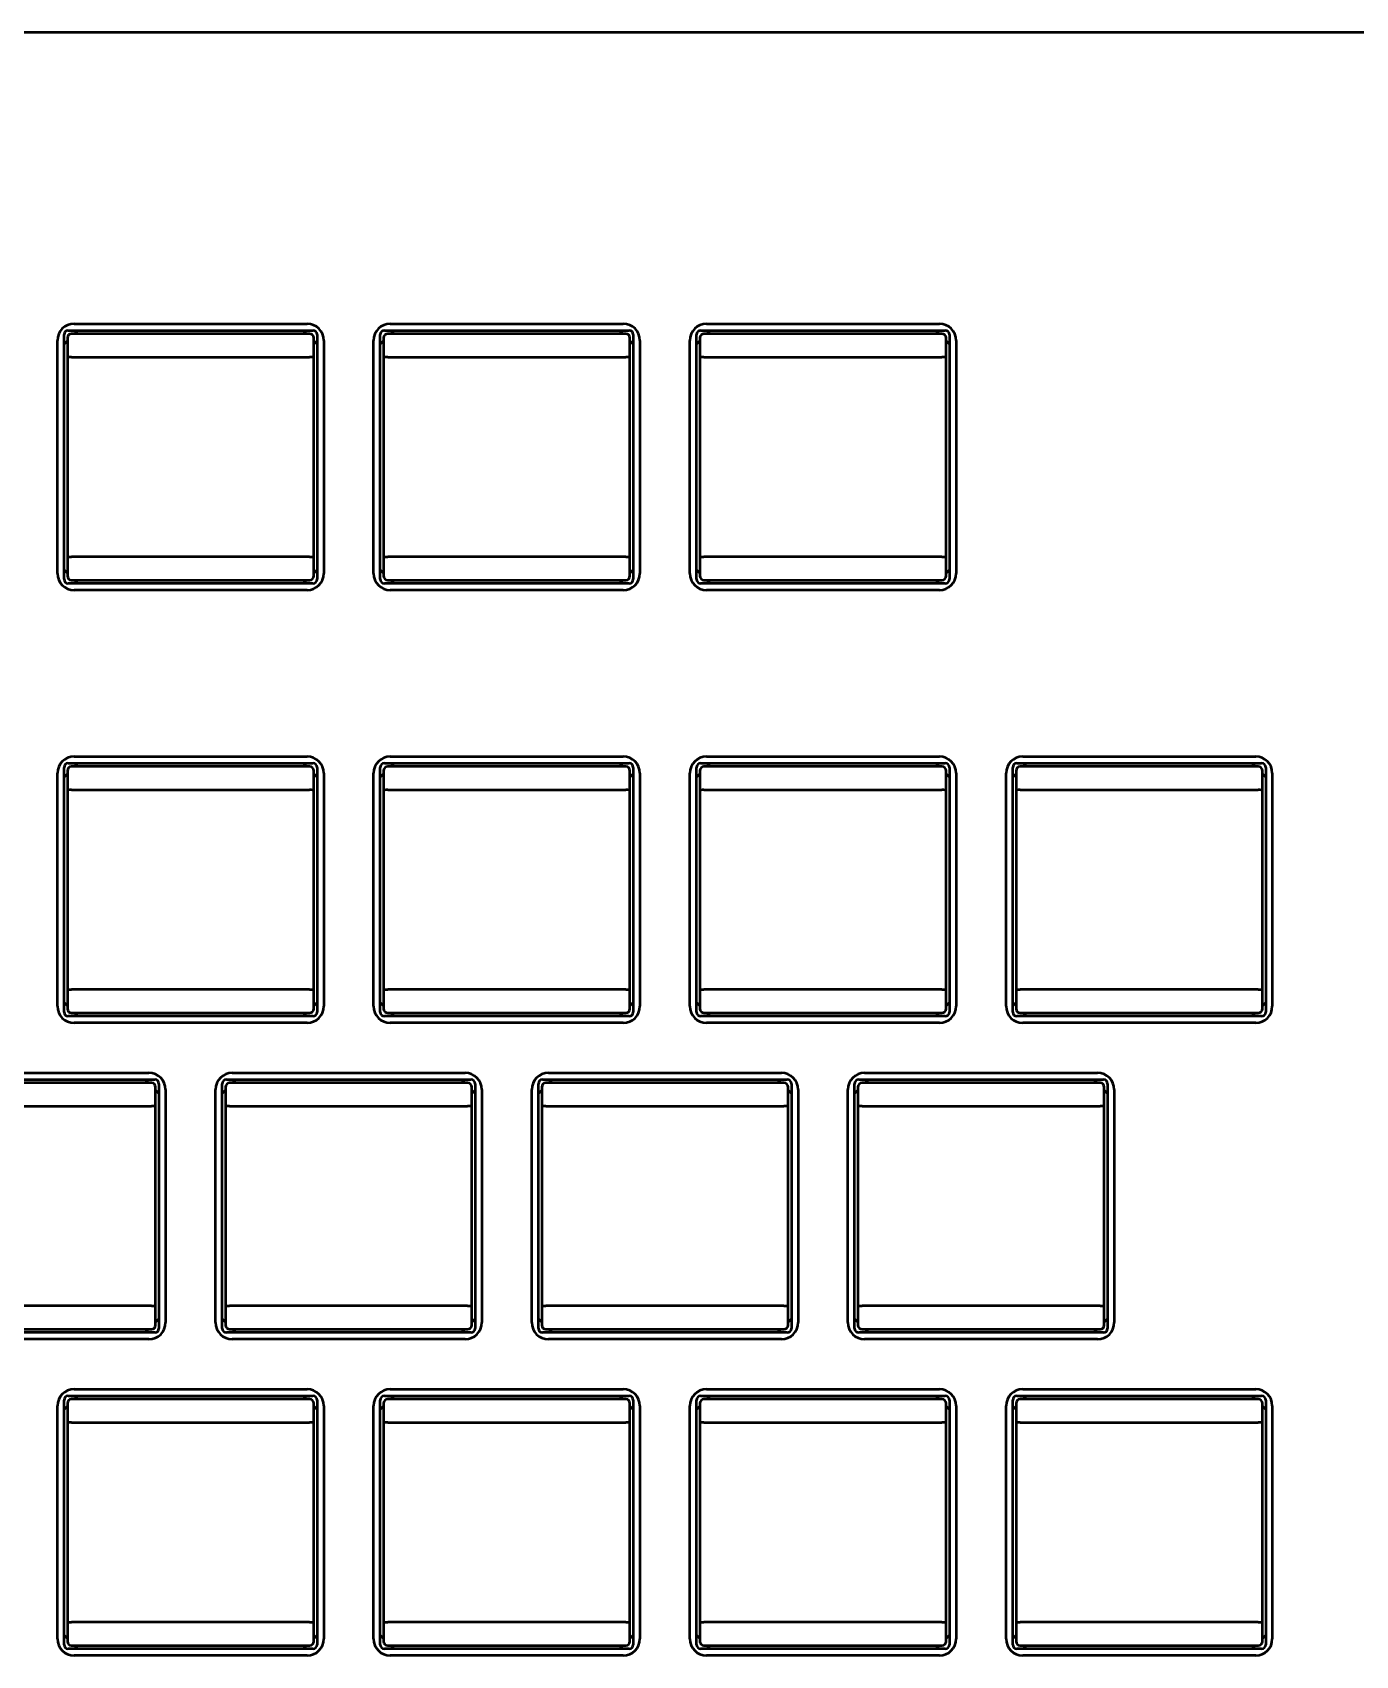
# Model space of a CAD drawing. Header units: millimetres. Extents: x 3103 to 5051, y 917 to 1856.
# Drawn here: x 3467.2 to 3546.7, y 1408.8 to 1506.3 of the extents above; entities that cross this region are included whole.
import ezdxf

# ---------------------------------------------------------------- set-up
doc = ezdxf.new("R2010")
doc.units = ezdxf.units.MM
doc.header["$LTSCALE"] = 1.8
doc.layers.add('외형선(ISO)', color=7, linetype='Continuous', lineweight=50)

msp = doc.modelspace()

# ---------------------------------------------------------------- linework, layer by layer
at = {"layer": '외형선(ISO)'}
for p, q in [((3624.154, 1506.328), (3336.154, 1506.328)), ((3469.654, 1488.828), (3483.654, 1488.828)), ((3488.654, 1488.828), (3502.654, 1488.828)), ((3507.654, 1488.828), (3521.654, 1488.828)), ((3469.054, 1473.478), (3469.054, 1488.178)), ((3469.254, 1487.978), (3469.254, 1486.805)), ((3469.304, 1488.428), (3484.004, 1488.428)), ((3483.804, 1488.228), (3469.504, 1488.228)), ((3469.683, 1488.228), (3469.883, 1488.428)), ((3483.426, 1488.428), (3483.626, 1488.228)), ((3484.054, 1486.805), (3484.054, 1487.978)), ((3484.254, 1488.178), (3484.254, 1473.478)), ((3488.054, 1473.478), (3488.054, 1488.178)), ((3488.254, 1487.978), (3488.254, 1486.805)), ((3488.304, 1488.428), (3503.004, 1488.428)), ((3502.804, 1488.228), (3488.504, 1488.228)), ((3488.683, 1488.228), (3488.883, 1488.428)), ((3502.426, 1488.428), (3502.626, 1488.228)), ((3503.054, 1486.805), (3503.054, 1487.978)), ((3503.254, 1488.178), (3503.254, 1473.478)), ((3507.054, 1473.478), (3507.054, 1488.178)), ((3507.254, 1487.978), (3507.254, 1486.805)), ((3507.304, 1488.428), (3522.004, 1488.428)), ((3521.804, 1488.228), (3507.504, 1488.228)), ((3507.683, 1488.228), (3507.883, 1488.428)), ((3521.426, 1488.428), (3521.626, 1488.228)), ((3522.054, 1486.805), (3522.054, 1487.978)), ((3522.254, 1488.178), (3522.254, 1473.478)), ((3468.654, 1473.828), (3468.654, 1487.828)), ((3469.054, 1487.599), (3469.254, 1487.799)), ((3484.054, 1487.799), (3484.254, 1487.599)), ((3484.654, 1487.828), (3484.654, 1473.828)), ((3487.654, 1473.828), (3487.654, 1487.828)), ((3488.054, 1487.599), (3488.254, 1487.799)), ((3503.054, 1487.799), (3503.254, 1487.599)), ((3503.654, 1487.828), (3503.654, 1473.828)), ((3506.654, 1473.828), (3506.654, 1487.828)), ((3507.054, 1487.599), (3507.254, 1487.799)), ((3522.054, 1487.799), (3522.254, 1487.599)), ((3522.654, 1487.828), (3522.654, 1473.828)), ((3469.254, 1486.805), (3469.254, 1474.851)), ((3469.504, 1486.828), (3483.804, 1486.828)), ((3484.054, 1474.851), (3484.054, 1486.805)), ((3488.254, 1486.805), (3488.254, 1474.851)), ((3488.504, 1486.828), (3502.804, 1486.828)), ((3503.054, 1474.851), (3503.054, 1486.805)), ((3507.254, 1486.805), (3507.254, 1474.851)), ((3507.504, 1486.828), (3521.804, 1486.828)), ((3522.054, 1474.851), (3522.054, 1486.805)), ((3469.254, 1474.851), (3469.254, 1473.678)), ((3483.804, 1474.828), (3469.504, 1474.828)), ((3484.054, 1473.678), (3484.054, 1474.851)), ((3488.254, 1474.851), (3488.254, 1473.678)), ((3502.804, 1474.828), (3488.504, 1474.828)), ((3503.054, 1473.678), (3503.054, 1474.851)), ((3507.254, 1474.851), (3507.254, 1473.678)), ((3521.804, 1474.828), (3507.504, 1474.828)), ((3522.054, 1473.678), (3522.054, 1474.851)), ((3469.254, 1473.856), (3469.054, 1474.056)), ((3484.004, 1473.228), (3469.304, 1473.228)), ((3469.504, 1473.428), (3483.804, 1473.428)), ((3469.883, 1473.228), (3469.683, 1473.428)), ((3483.626, 1473.428), (3483.426, 1473.228)), ((3484.254, 1474.056), (3484.054, 1473.856)), ((3488.254, 1473.856), (3488.054, 1474.056)), ((3503.004, 1473.228), (3488.304, 1473.228)), ((3488.504, 1473.428), (3502.804, 1473.428)), ((3488.883, 1473.228), (3488.683, 1473.428)), ((3502.626, 1473.428), (3502.426, 1473.228)), ((3503.254, 1474.056), (3503.054, 1473.856)), ((3507.254, 1473.856), (3507.054, 1474.056)), ((3522.004, 1473.228), (3507.304, 1473.228)), ((3507.504, 1473.428), (3521.804, 1473.428)), ((3507.883, 1473.228), (3507.683, 1473.428)), ((3521.626, 1473.428), (3521.426, 1473.228)), ((3522.254, 1474.056), (3522.054, 1473.856)), ((3483.654, 1472.828), (3469.654, 1472.828)), ((3502.654, 1472.828), (3488.654, 1472.828)), ((3521.654, 1472.828), (3507.654, 1472.828)), ((3469.654, 1462.828), (3483.654, 1462.828)), ((3488.654, 1462.828), (3502.654, 1462.828)), ((3507.654, 1462.828), (3521.654, 1462.828)), ((3526.654, 1462.828), (3540.654, 1462.828)), ((3468.654, 1447.828), (3468.654, 1461.828)), ((3469.054, 1447.478), (3469.054, 1462.178)), ((3469.054, 1461.599), (3469.254, 1461.799)), ((3469.254, 1461.978), (3469.254, 1460.805)), ((3469.304, 1462.428), (3484.004, 1462.428)), ((3483.804, 1462.228), (3469.504, 1462.228)), ((3469.683, 1462.228), (3469.883, 1462.428)), ((3483.426, 1462.428), (3483.626, 1462.228)), ((3484.054, 1460.805), (3484.054, 1461.978)), ((3484.054, 1461.799), (3484.254, 1461.599)), ((3484.254, 1462.178), (3484.254, 1447.478)), ((3484.654, 1461.828), (3484.654, 1447.828)), ((3487.654, 1447.828), (3487.654, 1461.828)), ((3488.054, 1447.478), (3488.054, 1462.178)), ((3488.054, 1461.599), (3488.254, 1461.799)), ((3488.254, 1461.978), (3488.254, 1460.805)), ((3488.304, 1462.428), (3503.004, 1462.428)), ((3502.804, 1462.228), (3488.504, 1462.228)), ((3488.683, 1462.228), (3488.883, 1462.428)), ((3502.426, 1462.428), (3502.626, 1462.228)), ((3503.054, 1460.805), (3503.054, 1461.978)), ((3503.054, 1461.799), (3503.254, 1461.599)), ((3503.254, 1462.178), (3503.254, 1447.478)), ((3503.654, 1461.828), (3503.654, 1447.828)), ((3506.654, 1447.828), (3506.654, 1461.828)), ((3507.054, 1447.478), (3507.054, 1462.178)), ((3507.054, 1461.599), (3507.254, 1461.799)), ((3507.254, 1461.978), (3507.254, 1460.805)), ((3507.304, 1462.428), (3522.004, 1462.428)), ((3521.804, 1462.228), (3507.504, 1462.228)), ((3507.683, 1462.228), (3507.883, 1462.428)), ((3521.426, 1462.428), (3521.626, 1462.228)), ((3522.054, 1460.805), (3522.054, 1461.978)), ((3522.054, 1461.799), (3522.254, 1461.599)), ((3522.254, 1462.178), (3522.254, 1447.478)), ((3522.654, 1461.828), (3522.654, 1447.828)), ((3525.654, 1447.828), (3525.654, 1461.828)), ((3526.054, 1447.478), (3526.054, 1462.178)), ((3526.054, 1461.599), (3526.254, 1461.799)), ((3526.254, 1461.978), (3526.254, 1460.805)), ((3526.304, 1462.428), (3541.004, 1462.428)), ((3540.804, 1462.228), (3526.504, 1462.228)), ((3526.683, 1462.228), (3526.883, 1462.428)), ((3540.426, 1462.428), (3540.626, 1462.228)), ((3541.054, 1460.805), (3541.054, 1461.978)), ((3541.054, 1461.799), (3541.254, 1461.599)), ((3541.254, 1462.178), (3541.254, 1447.478)), ((3541.654, 1461.828), (3541.654, 1447.828)), ((3469.254, 1460.805), (3469.254, 1448.851)), ((3469.504, 1460.828), (3483.804, 1460.828)), ((3484.054, 1448.851), (3484.054, 1460.805)), ((3488.254, 1460.805), (3488.254, 1448.851)), ((3488.504, 1460.828), (3502.804, 1460.828)), ((3503.054, 1448.851), (3503.054, 1460.805)), ((3507.254, 1460.805), (3507.254, 1448.851)), ((3507.504, 1460.828), (3521.804, 1460.828)), ((3522.054, 1448.851), (3522.054, 1460.805)), ((3526.254, 1460.805), (3526.254, 1448.851)), ((3526.504, 1460.828), (3540.804, 1460.828)), ((3541.054, 1448.851), (3541.054, 1460.805)), ((3469.254, 1448.851), (3469.254, 1447.678)), ((3484.054, 1447.678), (3484.054, 1448.851)), ((3488.254, 1448.851), (3488.254, 1447.678)), ((3503.054, 1447.678), (3503.054, 1448.851)), ((3507.254, 1448.851), (3507.254, 1447.678)), ((3522.054, 1447.678), (3522.054, 1448.851)), ((3526.254, 1448.851), (3526.254, 1447.678)), ((3541.054, 1447.678), (3541.054, 1448.851)), ((3469.254, 1447.856), (3469.054, 1448.056)), ((3483.804, 1448.828), (3469.504, 1448.828)), ((3484.254, 1448.056), (3484.054, 1447.856)), ((3488.254, 1447.856), (3488.054, 1448.056)), ((3502.804, 1448.828), (3488.504, 1448.828)), ((3503.254, 1448.056), (3503.054, 1447.856)), ((3507.254, 1447.856), (3507.054, 1448.056)), ((3521.804, 1448.828), (3507.504, 1448.828)), ((3522.254, 1448.056), (3522.054, 1447.856)), ((3526.254, 1447.856), (3526.054, 1448.056)), ((3540.804, 1448.828), (3526.504, 1448.828)), ((3541.254, 1448.056), (3541.054, 1447.856)), ((3484.004, 1447.228), (3469.304, 1447.228)), ((3469.504, 1447.428), (3483.804, 1447.428)), ((3469.883, 1447.228), (3469.683, 1447.428)), ((3483.626, 1447.428), (3483.426, 1447.228)), ((3503.004, 1447.228), (3488.304, 1447.228)), ((3488.504, 1447.428), (3502.804, 1447.428)), ((3488.883, 1447.228), (3488.683, 1447.428)), ((3502.626, 1447.428), (3502.426, 1447.228)), ((3522.004, 1447.228), (3507.304, 1447.228)), ((3507.504, 1447.428), (3521.804, 1447.428)), ((3507.883, 1447.228), (3507.683, 1447.428)), ((3521.626, 1447.428), (3521.426, 1447.228)), ((3541.004, 1447.228), (3526.304, 1447.228)), ((3526.504, 1447.428), (3540.804, 1447.428)), ((3526.883, 1447.228), (3526.683, 1447.428)), ((3540.626, 1447.428), (3540.426, 1447.228)), ((3483.654, 1446.828), (3469.654, 1446.828)), ((3502.654, 1446.828), (3488.654, 1446.828)), ((3521.654, 1446.828), (3507.654, 1446.828)), ((3540.654, 1446.828), (3526.654, 1446.828)), ((3459.804, 1443.428), (3474.504, 1443.428)), ((3474.304, 1443.228), (3460.004, 1443.228)), ((3460.154, 1443.828), (3474.154, 1443.828)), ((3473.926, 1443.428), (3474.126, 1443.228)), ((3474.754, 1443.178), (3474.754, 1428.478)), ((3478.554, 1428.478), (3478.554, 1443.178)), ((3478.804, 1443.428), (3493.504, 1443.428)), ((3493.304, 1443.228), (3479.004, 1443.228)), ((3479.154, 1443.828), (3493.154, 1443.828)), ((3479.183, 1443.228), (3479.383, 1443.428)), ((3492.926, 1443.428), (3493.126, 1443.228)), ((3493.754, 1443.178), (3493.754, 1428.478)), ((3497.554, 1428.478), (3497.554, 1443.178)), ((3497.804, 1443.428), (3512.504, 1443.428)), ((3512.304, 1443.228), (3498.004, 1443.228)), ((3498.154, 1443.828), (3512.154, 1443.828)), ((3498.183, 1443.228), (3498.383, 1443.428)), ((3511.926, 1443.428), (3512.126, 1443.228)), ((3512.754, 1443.178), (3512.754, 1428.478)), ((3516.554, 1428.478), (3516.554, 1443.178)), ((3516.804, 1443.428), (3531.504, 1443.428)), ((3531.304, 1443.228), (3517.004, 1443.228)), ((3517.154, 1443.828), (3531.154, 1443.828)), ((3517.183, 1443.228), (3517.383, 1443.428)), ((3530.926, 1443.428), (3531.126, 1443.228)), ((3531.754, 1443.178), (3531.754, 1428.478)), ((3474.554, 1441.805), (3474.554, 1442.978)), ((3474.554, 1442.799), (3474.754, 1442.599)), ((3475.154, 1442.828), (3475.154, 1428.828)), ((3478.154, 1428.828), (3478.154, 1442.828)), ((3478.554, 1442.599), (3478.754, 1442.799)), ((3478.754, 1442.978), (3478.754, 1441.805)), ((3493.554, 1441.805), (3493.554, 1442.978)), ((3493.554, 1442.799), (3493.754, 1442.599)), ((3494.154, 1442.828), (3494.154, 1428.828)), ((3497.154, 1428.828), (3497.154, 1442.828)), ((3497.554, 1442.599), (3497.754, 1442.799)), ((3497.754, 1442.978), (3497.754, 1441.805)), ((3512.554, 1441.805), (3512.554, 1442.978)), ((3512.554, 1442.799), (3512.754, 1442.599)), ((3513.154, 1442.828), (3513.154, 1428.828)), ((3516.154, 1428.828), (3516.154, 1442.828)), ((3516.554, 1442.599), (3516.754, 1442.799)), ((3516.754, 1442.978), (3516.754, 1441.805)), ((3531.554, 1441.805), (3531.554, 1442.978)), ((3531.554, 1442.799), (3531.754, 1442.599)), ((3532.154, 1442.828), (3532.154, 1428.828)), ((3460.004, 1441.828), (3474.304, 1441.828)), ((3474.554, 1429.851), (3474.554, 1441.805)), ((3478.754, 1441.805), (3478.754, 1429.851)), ((3479.004, 1441.828), (3493.304, 1441.828)), ((3493.554, 1429.851), (3493.554, 1441.805)), ((3497.754, 1441.805), (3497.754, 1429.851)), ((3498.004, 1441.828), (3512.304, 1441.828)), ((3512.554, 1429.851), (3512.554, 1441.805)), ((3516.754, 1441.805), (3516.754, 1429.851)), ((3517.004, 1441.828), (3531.304, 1441.828)), ((3531.554, 1429.851), (3531.554, 1441.805)), ((3474.304, 1429.828), (3460.004, 1429.828)), ((3474.554, 1428.678), (3474.554, 1429.851)), ((3478.754, 1429.851), (3478.754, 1428.678)), ((3493.304, 1429.828), (3479.004, 1429.828)), ((3493.554, 1428.678), (3493.554, 1429.851)), ((3497.754, 1429.851), (3497.754, 1428.678)), ((3512.304, 1429.828), (3498.004, 1429.828)), ((3512.554, 1428.678), (3512.554, 1429.851)), ((3516.754, 1429.851), (3516.754, 1428.678)), ((3531.304, 1429.828), (3517.004, 1429.828)), ((3531.554, 1428.678), (3531.554, 1429.851)), ((3460.004, 1428.428), (3474.304, 1428.428)), ((3474.126, 1428.428), (3473.926, 1428.228)), ((3474.754, 1429.056), (3474.554, 1428.856)), ((3478.754, 1428.856), (3478.554, 1429.056)), ((3479.004, 1428.428), (3493.304, 1428.428)), ((3479.383, 1428.228), (3479.183, 1428.428)), ((3493.126, 1428.428), (3492.926, 1428.228)), ((3493.754, 1429.056), (3493.554, 1428.856)), ((3497.754, 1428.856), (3497.554, 1429.056)), ((3498.004, 1428.428), (3512.304, 1428.428)), ((3498.383, 1428.228), (3498.183, 1428.428)), ((3512.126, 1428.428), (3511.926, 1428.228)), ((3512.754, 1429.056), (3512.554, 1428.856)), ((3516.754, 1428.856), (3516.554, 1429.056)), ((3517.004, 1428.428), (3531.304, 1428.428)), ((3517.383, 1428.228), (3517.183, 1428.428)), ((3531.126, 1428.428), (3530.926, 1428.228)), ((3531.754, 1429.056), (3531.554, 1428.856)), ((3474.504, 1428.228), (3459.804, 1428.228)), ((3474.154, 1427.828), (3460.154, 1427.828)), ((3493.504, 1428.228), (3478.804, 1428.228)), ((3493.154, 1427.828), (3479.154, 1427.828)), ((3512.504, 1428.228), (3497.804, 1428.228)), ((3512.154, 1427.828), (3498.154, 1427.828)), ((3531.504, 1428.228), (3516.804, 1428.228)), ((3531.154, 1427.828), (3517.154, 1427.828)), ((3469.654, 1424.828), (3483.654, 1424.828)), ((3488.654, 1424.828), (3502.654, 1424.828)), ((3507.654, 1424.828), (3521.654, 1424.828)), ((3526.654, 1424.828), (3540.654, 1424.828)), ((3468.654, 1409.828), (3468.654, 1423.828)), ((3469.054, 1409.478), (3469.054, 1424.178)), ((3469.054, 1423.599), (3469.254, 1423.799)), ((3469.254, 1423.978), (3469.254, 1422.805)), ((3469.304, 1424.428), (3484.004, 1424.428)), ((3483.804, 1424.228), (3469.504, 1424.228)), ((3469.683, 1424.228), (3469.883, 1424.428)), ((3483.426, 1424.428), (3483.626, 1424.228)), ((3484.054, 1422.805), (3484.054, 1423.978)), ((3484.054, 1423.799), (3484.254, 1423.599)), ((3484.254, 1424.178), (3484.254, 1409.478)), ((3484.654, 1423.828), (3484.654, 1409.828)), ((3487.654, 1409.828), (3487.654, 1423.828)), ((3488.054, 1409.478), (3488.054, 1424.178)), ((3488.054, 1423.599), (3488.254, 1423.799)), ((3488.254, 1423.978), (3488.254, 1422.805)), ((3488.304, 1424.428), (3503.004, 1424.428)), ((3502.804, 1424.228), (3488.504, 1424.228)), ((3488.683, 1424.228), (3488.883, 1424.428)), ((3502.426, 1424.428), (3502.626, 1424.228)), ((3503.054, 1422.805), (3503.054, 1423.978)), ((3503.054, 1423.799), (3503.254, 1423.599)), ((3503.254, 1424.178), (3503.254, 1409.478)), ((3503.654, 1423.828), (3503.654, 1409.828)), ((3506.654, 1409.828), (3506.654, 1423.828)), ((3507.054, 1409.478), (3507.054, 1424.178)), ((3507.054, 1423.599), (3507.254, 1423.799)), ((3507.254, 1423.978), (3507.254, 1422.805)), ((3507.304, 1424.428), (3522.004, 1424.428)), ((3521.804, 1424.228), (3507.504, 1424.228)), ((3507.683, 1424.228), (3507.883, 1424.428)), ((3521.426, 1424.428), (3521.626, 1424.228)), ((3522.054, 1422.805), (3522.054, 1423.978)), ((3522.054, 1423.799), (3522.254, 1423.599)), ((3522.254, 1424.178), (3522.254, 1409.478)), ((3522.654, 1423.828), (3522.654, 1409.828)), ((3525.654, 1409.828), (3525.654, 1423.828)), ((3526.054, 1409.478), (3526.054, 1424.178)), ((3526.054, 1423.599), (3526.254, 1423.799)), ((3526.254, 1423.978), (3526.254, 1422.805)), ((3526.304, 1424.428), (3541.004, 1424.428)), ((3540.804, 1424.228), (3526.504, 1424.228)), ((3526.683, 1424.228), (3526.883, 1424.428)), ((3540.426, 1424.428), (3540.626, 1424.228)), ((3541.054, 1422.805), (3541.054, 1423.978)), ((3541.054, 1423.799), (3541.254, 1423.599)), ((3541.254, 1424.178), (3541.254, 1409.478)), ((3541.654, 1423.828), (3541.654, 1409.828)), ((3469.254, 1422.805), (3469.254, 1410.851)), ((3469.504, 1422.828), (3483.804, 1422.828)), ((3484.054, 1410.851), (3484.054, 1422.805)), ((3488.254, 1422.805), (3488.254, 1410.851)), ((3488.504, 1422.828), (3502.804, 1422.828)), ((3503.054, 1410.851), (3503.054, 1422.805)), ((3507.254, 1422.805), (3507.254, 1410.851)), ((3507.504, 1422.828), (3521.804, 1422.828)), ((3522.054, 1410.851), (3522.054, 1422.805)), ((3526.254, 1422.805), (3526.254, 1410.851)), ((3526.504, 1422.828), (3540.804, 1422.828)), ((3541.054, 1410.851), (3541.054, 1422.805)), ((3469.254, 1410.851), (3469.254, 1409.678)), ((3483.804, 1410.828), (3469.504, 1410.828)), ((3484.054, 1409.678), (3484.054, 1410.851)), ((3488.254, 1410.851), (3488.254, 1409.678)), ((3502.804, 1410.828), (3488.504, 1410.828)), ((3503.054, 1409.678), (3503.054, 1410.851)), ((3507.254, 1410.851), (3507.254, 1409.678)), ((3521.804, 1410.828), (3507.504, 1410.828)), ((3522.054, 1409.678), (3522.054, 1410.851)), ((3526.254, 1410.851), (3526.254, 1409.678)), ((3540.804, 1410.828), (3526.504, 1410.828)), ((3541.054, 1409.678), (3541.054, 1410.851)), ((3469.254, 1409.856), (3469.054, 1410.056)), ((3484.254, 1410.056), (3484.054, 1409.856)), ((3488.254, 1409.856), (3488.054, 1410.056)), ((3503.254, 1410.056), (3503.054, 1409.856)), ((3507.254, 1409.856), (3507.054, 1410.056)), ((3522.254, 1410.056), (3522.054, 1409.856)), ((3526.254, 1409.856), (3526.054, 1410.056)), ((3541.254, 1410.056), (3541.054, 1409.856)), ((3484.004, 1409.228), (3469.304, 1409.228)), ((3469.504, 1409.428), (3483.804, 1409.428)), ((3469.883, 1409.228), (3469.683, 1409.428)), ((3483.626, 1409.428), (3483.426, 1409.228)), ((3503.004, 1409.228), (3488.304, 1409.228)), ((3488.504, 1409.428), (3502.804, 1409.428)), ((3488.883, 1409.228), (3488.683, 1409.428)), ((3502.626, 1409.428), (3502.426, 1409.228)), ((3522.004, 1409.228), (3507.304, 1409.228)), ((3507.504, 1409.428), (3521.804, 1409.428)), ((3507.883, 1409.228), (3507.683, 1409.428)), ((3521.626, 1409.428), (3521.426, 1409.228)), ((3541.004, 1409.228), (3526.304, 1409.228)), ((3526.504, 1409.428), (3540.804, 1409.428)), ((3526.883, 1409.228), (3526.683, 1409.428)), ((3540.626, 1409.428), (3540.426, 1409.228)), ((3483.654, 1408.828), (3469.654, 1408.828)), ((3502.654, 1408.828), (3488.654, 1408.828)), ((3521.654, 1408.828), (3507.654, 1408.828)), ((3540.654, 1408.828), (3526.654, 1408.828))]:
    msp.add_line(p, q, dxfattribs=at)
for centre, radius, start, end in [((3469.654, 1487.828), 1, 90, 180), ((3483.654, 1487.828), 1, 0, 90), ((3488.654, 1487.828), 1, 90, 180), ((3502.654, 1487.828), 1, 0, 90), ((3507.654, 1487.828), 1, 90, 180), ((3521.654, 1487.828), 1, 0, 90), ((3469.304, 1488.178), 0.25, 90, 180), ((3469.504, 1487.978), 0.25, 90, 180), ((3483.804, 1487.978), 0.25, 0, 90), ((3484.004, 1488.178), 0.25, 0, 90), ((3488.304, 1488.178), 0.25, 90, 180), ((3488.504, 1487.978), 0.25, 90, 180), ((3502.804, 1487.978), 0.25, 0, 90), ((3503.004, 1488.178), 0.25, 0, 90), ((3507.304, 1488.178), 0.25, 90, 180), ((3507.504, 1487.978), 0.25, 90, 180), ((3521.804, 1487.978), 0.25, 0, 90), ((3522.004, 1488.178), 0.25, 0, 90), ((3469.654, 1473.828), 1, 180, 270), ((3469.304, 1473.478), 0.25, 180, 270), ((3469.504, 1473.678), 0.25, 180, 270), ((3483.654, 1473.828), 1, 270, 0), ((3483.804, 1473.678), 0.25, 270, 0), ((3484.004, 1473.478), 0.25, 270, 0), ((3488.654, 1473.828), 1, 180, 270), ((3488.304, 1473.478), 0.25, 180, 270), ((3488.504, 1473.678), 0.25, 180, 270), ((3502.654, 1473.828), 1, 270, 0), ((3502.804, 1473.678), 0.25, 270, 0), ((3503.004, 1473.478), 0.25, 270, 0), ((3507.654, 1473.828), 1, 180, 270), ((3507.304, 1473.478), 0.25, 180, 270), ((3507.504, 1473.678), 0.25, 180, 270), ((3521.654, 1473.828), 1, 270, 0), ((3521.804, 1473.678), 0.25, 270, 0), ((3522.004, 1473.478), 0.25, 270, 0), ((3469.654, 1461.828), 1, 90, 180), ((3483.654, 1461.828), 1, 0, 90), ((3488.654, 1461.828), 1, 90, 180), ((3502.654, 1461.828), 1, 0, 90), ((3507.654, 1461.828), 1, 90, 180), ((3521.654, 1461.828), 1, 0, 90), ((3526.654, 1461.828), 1, 90, 180), ((3540.654, 1461.828), 1, 0, 90), ((3469.304, 1462.178), 0.25, 90, 180), ((3469.504, 1461.978), 0.25, 90, 180), ((3483.804, 1461.978), 0.25, 0, 90), ((3484.004, 1462.178), 0.25, 0, 90), ((3488.304, 1462.178), 0.25, 90, 180), ((3488.504, 1461.978), 0.25, 90, 180), ((3502.804, 1461.978), 0.25, 0, 90), ((3503.004, 1462.178), 0.25, 0, 90), ((3507.304, 1462.178), 0.25, 90, 180), ((3507.504, 1461.978), 0.25, 90, 180), ((3521.804, 1461.978), 0.25, 0, 90), ((3522.004, 1462.178), 0.25, 0, 90), ((3526.304, 1462.178), 0.25, 90, 180), ((3526.504, 1461.978), 0.25, 90, 180), ((3540.804, 1461.978), 0.25, 0, 90), ((3541.004, 1462.178), 0.25, 0, 90), ((3469.654, 1447.828), 1, 180, 270), ((3469.304, 1447.478), 0.25, 180, 270), ((3469.504, 1447.678), 0.25, 180, 270), ((3483.654, 1447.828), 1, 270, 0), ((3483.804, 1447.678), 0.25, 270, 0), ((3484.004, 1447.478), 0.25, 270, 0), ((3488.654, 1447.828), 1, 180, 270), ((3488.304, 1447.478), 0.25, 180, 270), ((3488.504, 1447.678), 0.25, 180, 270), ((3502.654, 1447.828), 1, 270, 0), ((3502.804, 1447.678), 0.25, 270, 0), ((3503.004, 1447.478), 0.25, 270, 0), ((3507.654, 1447.828), 1, 180, 270), ((3507.304, 1447.478), 0.25, 180, 270), ((3507.504, 1447.678), 0.25, 180, 270), ((3521.654, 1447.828), 1, 270, 0), ((3521.804, 1447.678), 0.25, 270, 0), ((3522.004, 1447.478), 0.25, 270, 0), ((3526.654, 1447.828), 1, 180, 270), ((3526.304, 1447.478), 0.25, 180, 270), ((3526.504, 1447.678), 0.25, 180, 270), ((3540.654, 1447.828), 1, 270, 0), ((3540.804, 1447.678), 0.25, 270, 0), ((3541.004, 1447.478), 0.25, 270, 0), ((3474.154, 1442.828), 1, 0, 90), ((3474.304, 1442.978), 0.25, 0, 90), ((3474.504, 1443.178), 0.25, 0, 90), ((3479.154, 1442.828), 1, 90, 180), ((3478.804, 1443.178), 0.25, 90, 180), ((3479.004, 1442.978), 0.25, 90, 180), ((3493.154, 1442.828), 1, 0, 90), ((3493.304, 1442.978), 0.25, 0, 90), ((3493.504, 1443.178), 0.25, 0, 90), ((3498.154, 1442.828), 1, 90, 180), ((3497.804, 1443.178), 0.25, 90, 180), ((3498.004, 1442.978), 0.25, 90, 180), ((3512.154, 1442.828), 1, 0, 90), ((3512.304, 1442.978), 0.25, 0, 90), ((3512.504, 1443.178), 0.25, 0, 90), ((3517.154, 1442.828), 1, 90, 180), ((3516.804, 1443.178), 0.25, 90, 180), ((3517.004, 1442.978), 0.25, 90, 180), ((3531.154, 1442.828), 1, 0, 90), ((3531.304, 1442.978), 0.25, 0, 90), ((3531.504, 1443.178), 0.25, 0, 90), ((3474.154, 1428.828), 1, 270, 0), ((3474.304, 1428.678), 0.25, 270, 0), ((3474.504, 1428.478), 0.25, 270, 0), ((3479.154, 1428.828), 1, 180, 270), ((3478.804, 1428.478), 0.25, 180, 270), ((3479.004, 1428.678), 0.25, 180, 270), ((3493.154, 1428.828), 1, 270, 0), ((3493.304, 1428.678), 0.25, 270, 0), ((3493.504, 1428.478), 0.25, 270, 0), ((3498.154, 1428.828), 1, 180, 270), ((3497.804, 1428.478), 0.25, 180, 270), ((3498.004, 1428.678), 0.25, 180, 270), ((3512.154, 1428.828), 1, 270, 0), ((3512.304, 1428.678), 0.25, 270, 0), ((3512.504, 1428.478), 0.25, 270, 0), ((3517.154, 1428.828), 1, 180, 270), ((3516.804, 1428.478), 0.25, 180, 270), ((3517.004, 1428.678), 0.25, 180, 270), ((3531.154, 1428.828), 1, 270, 0), ((3531.304, 1428.678), 0.25, 270, 0), ((3531.504, 1428.478), 0.25, 270, 0), ((3469.654, 1423.828), 1, 90, 180), ((3483.654, 1423.828), 1, 0, 90), ((3488.654, 1423.828), 1, 90, 180), ((3502.654, 1423.828), 1, 0, 90), ((3507.654, 1423.828), 1, 90, 180), ((3521.654, 1423.828), 1, 0, 90), ((3526.654, 1423.828), 1, 90, 180), ((3540.654, 1423.828), 1, 0, 90), ((3469.304, 1424.178), 0.25, 90, 180), ((3469.504, 1423.978), 0.25, 90, 180), ((3483.804, 1423.978), 0.25, 0, 90), ((3484.004, 1424.178), 0.25, 0, 90), ((3488.304, 1424.178), 0.25, 90, 180), ((3488.504, 1423.978), 0.25, 90, 180), ((3502.804, 1423.978), 0.25, 0, 90), ((3503.004, 1424.178), 0.25, 0, 90), ((3507.304, 1424.178), 0.25, 90, 180), ((3507.504, 1423.978), 0.25, 90, 180), ((3521.804, 1423.978), 0.25, 0, 90), ((3522.004, 1424.178), 0.25, 0, 90), ((3526.304, 1424.178), 0.25, 90, 180), ((3526.504, 1423.978), 0.25, 90, 180), ((3540.804, 1423.978), 0.25, 0, 90), ((3541.004, 1424.178), 0.25, 0, 90), ((3469.654, 1409.828), 1, 180, 270), ((3469.304, 1409.478), 0.25, 180, 270), ((3469.504, 1409.678), 0.25, 180, 270), ((3483.654, 1409.828), 1, 270, 0), ((3483.804, 1409.678), 0.25, 270, 0), ((3484.004, 1409.478), 0.25, 270, 0), ((3488.654, 1409.828), 1, 180, 270), ((3488.304, 1409.478), 0.25, 180, 270), ((3488.504, 1409.678), 0.25, 180, 270), ((3502.654, 1409.828), 1, 270, 0), ((3502.804, 1409.678), 0.25, 270, 0), ((3503.004, 1409.478), 0.25, 270, 0), ((3507.654, 1409.828), 1, 180, 270), ((3507.304, 1409.478), 0.25, 180, 270), ((3507.504, 1409.678), 0.25, 180, 270), ((3521.654, 1409.828), 1, 270, 0), ((3521.804, 1409.678), 0.25, 270, 0), ((3522.004, 1409.478), 0.25, 270, 0), ((3526.654, 1409.828), 1, 180, 270), ((3526.304, 1409.478), 0.25, 180, 270), ((3526.504, 1409.678), 0.25, 180, 270), ((3540.654, 1409.828), 1, 270, 0), ((3540.804, 1409.678), 0.25, 270, 0), ((3541.004, 1409.478), 0.25, 270, 0)]:
    msp.add_arc(centre, radius, start, end, dxfattribs=at)
for centre, major_axis, start_param, end_param in [((3469.504, 1486.805), (-0.25, 0), 4.71218, 6.2832), ((3483.804, 1486.805), (-0.25, 0), 3.141578, 4.712598), ((3488.504, 1486.805), (-0.25, 0), 4.71218, 6.2832), ((3502.804, 1486.805), (-0.25, 0), 3.141578, 4.712598), ((3507.504, 1486.805), (-0.25, 0), 4.71218, 6.2832), ((3521.804, 1486.805), (-0.25, 0), 3.141578, 4.712598), ((3469.504, 1474.851), (-0.25, 0), 6.283171, 7.854191), ((3483.804, 1474.851), (-0.25, 0), 1.570588, 3.141607), ((3488.504, 1474.851), (-0.25, 0), 6.283171, 7.854191), ((3502.804, 1474.851), (-0.25, 0), 1.570588, 3.141607), ((3507.504, 1474.851), (-0.25, 0), 6.283171, 7.854191), ((3521.804, 1474.851), (-0.25, 0), 1.570588, 3.141607), ((3469.504, 1460.805), (-0.25, 0), 4.71218, 6.2832), ((3483.804, 1460.805), (-0.25, 0), 3.141578, 4.712598), ((3488.504, 1460.805), (-0.25, 0), 4.71218, 6.2832), ((3502.804, 1460.805), (-0.25, 0), 3.141578, 4.712598), ((3507.504, 1460.805), (-0.25, 0), 4.71218, 6.2832), ((3521.804, 1460.805), (-0.25, 0), 3.141578, 4.712598), ((3526.504, 1460.805), (-0.25, 0), 4.71218, 6.2832), ((3540.804, 1460.805), (-0.25, 0), 3.141578, 4.712598), ((3469.504, 1448.851), (-0.25, 0), 6.283171, 7.854191), ((3483.804, 1448.851), (-0.25, 0), 1.570588, 3.141607), ((3488.504, 1448.851), (-0.25, 0), 6.283171, 7.854191), ((3502.804, 1448.851), (-0.25, 0), 1.570588, 3.141607), ((3507.504, 1448.851), (-0.25, 0), 6.283171, 7.854191), ((3521.804, 1448.851), (-0.25, 0), 1.570588, 3.141607), ((3526.504, 1448.851), (-0.25, 0), 6.283171, 7.854191), ((3540.804, 1448.851), (-0.25, 0), 1.570588, 3.141607), ((3474.304, 1441.805), (-0.25, 0), 3.141578, 4.712598), ((3479.004, 1441.805), (-0.25, 0), 4.71218, 6.2832), ((3493.304, 1441.805), (-0.25, 0), 3.141578, 4.712598), ((3498.004, 1441.805), (-0.25, 0), 4.71218, 6.2832), ((3512.304, 1441.805), (-0.25, 0), 3.141578, 4.712598), ((3517.004, 1441.805), (0.25, 0), 1.570588, 3.141607), ((3531.304, 1441.805), (0.25, 0), 6.283171, 7.854191), ((3474.304, 1429.851), (-0.25, 0), 1.570588, 3.141607), ((3479.004, 1429.851), (-0.25, 0), 6.283171, 7.854191), ((3493.304, 1429.851), (-0.25, 0), 1.570588, 3.141607), ((3498.004, 1429.851), (-0.25, 0), 6.283171, 7.854191), ((3512.304, 1429.851), (-0.25, 0), 1.570588, 3.141607), ((3517.004, 1429.851), (0.25, 0), 3.141578, 4.712598), ((3531.304, 1429.851), (0.25, 0), 4.71218, 6.2832), ((3469.504, 1422.805), (-0.25, 0), 4.71218, 6.2832), ((3483.804, 1422.805), (-0.25, 0), 3.141578, 4.712598), ((3488.504, 1422.805), (-0.25, 0), 4.71218, 6.2832), ((3502.804, 1422.805), (-0.25, 0), 3.141578, 4.712598), ((3507.504, 1422.805), (-0.25, 0), 4.71218, 6.2832), ((3521.804, 1422.805), (-0.25, 0), 3.141578, 4.712598), ((3526.504, 1422.805), (-0.25, 0), 4.71218, 6.2832), ((3540.804, 1422.805), (-0.25, 0), 3.141578, 4.712598), ((3469.504, 1410.851), (-0.25, 0), 6.283171, 7.854191), ((3483.804, 1410.851), (-0.25, 0), 1.570588, 3.141607), ((3488.504, 1410.851), (-0.25, 0), 6.283171, 7.854191), ((3502.804, 1410.851), (-0.25, 0), 1.570588, 3.141607), ((3507.504, 1410.851), (-0.25, 0), 6.283171, 7.854191), ((3521.804, 1410.851), (-0.25, 0), 1.570588, 3.141607), ((3526.504, 1410.851), (-0.25, 0), 6.283171, 7.854191), ((3540.804, 1410.851), (-0.25, 0), 1.570588, 3.141607)]:
    msp.add_ellipse(centre, major_axis=major_axis, ratio=0.09188, start_param=start_param, end_param=end_param, dxfattribs=at)

doc.saveas('drawing.dxf')
